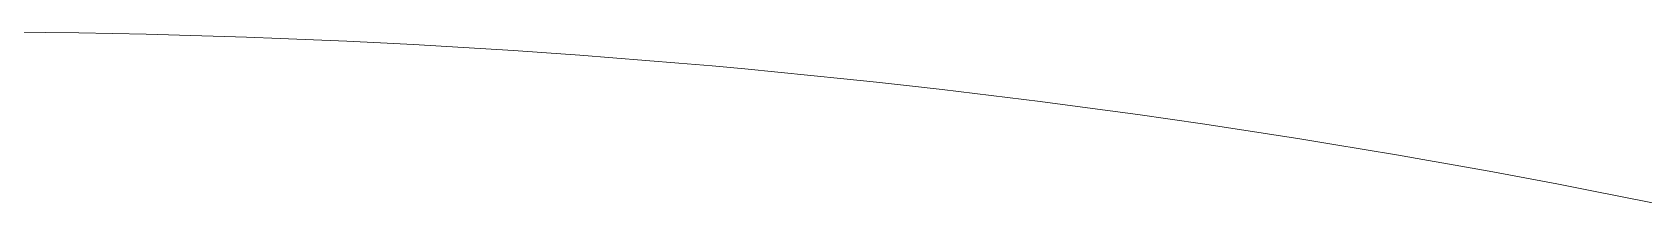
# Model space of a CAD drawing. Header units: millimetres. Extents: x 144517 to 159919, y -31393 to -20504.
# Drawn here: x 158296.57 to 158328.18, y -29756.88 to -29753.53 of the extents above; entities that cross this region are included whole.
import ezdxf

# ---------------------------------------------------------------- set-up
doc = ezdxf.new("R2010")
doc.units = ezdxf.units.MM
doc.header["$MEASUREMENT"] = 0
doc.layers.add('A - SHEET', color=7, linetype='Continuous', lineweight=9)
doc.layers.add('Layer 1', color=7, linetype='Continuous')

# ---------------------------------------------------------------- blocks, each defined once
blk = doc.blocks.new('agdsggad')
at = {"layer": 'Layer 1', "lineweight": 0}
blk.add_lwpolyline([(270.73, 488.65), (270.482, 488.7), (270.232, 488.749), (269.983, 488.797), (269.733, 488.844), (269.483, 488.891), (269.233, 488.936), (268.982, 488.981), (268.731, 489.024), (268.48, 489.067), (268.228, 489.108), (267.976, 489.149), (267.724, 489.189), (267.471, 489.228), (267.218, 489.266), (266.965, 489.303), (266.711, 489.339), (266.457, 489.374), (266.203, 489.408), (265.949, 489.441), (265.694, 489.473), (265.439, 489.504), (265.183, 489.534), (264.928, 489.564), (264.672, 489.592), (264.415, 489.619), (264.159, 489.646), (263.902, 489.671), (263.644, 489.696), (263.387, 489.719), (263.129, 489.742), (262.871, 489.763), (262.613, 489.784), (262.354, 489.803), (262.095, 489.822), (261.836, 489.839), (261.577, 489.856), (261.317, 489.871), (261.057, 489.886), (260.797, 489.9), (260.536, 489.912), (260.275, 489.924), (260.014, 489.934), (259.753, 489.944), (259.492, 489.953), (259.23, 489.96), (258.968, 489.967), (258.705, 489.972), (258.443, 489.977), (258.18, 489.981), (257.917, 489.983)], dxfattribs=at)
blk = doc.blocks.new('EWRSDG')
at = {"xscale": 3.437246875556696, "yscale": 3.437246875556696, "zscale": 3.437246875556696}
blk.add_blockref('agdsggad', (-192566.76, -259573.4), dxfattribs=at)

msp = doc.modelspace()

# ---------------------------------------------------------------- block references
at = {"layer": 'A - SHEET', "xscale": 0.7307667054224303, "yscale": 0.7307667054224303, "zscale": 0.7307667054224303}
msp.add_blockref('EWRSDG', (298369.7, 158703.315, -0.002), dxfattribs=at)

doc.saveas('drawing.dxf')
